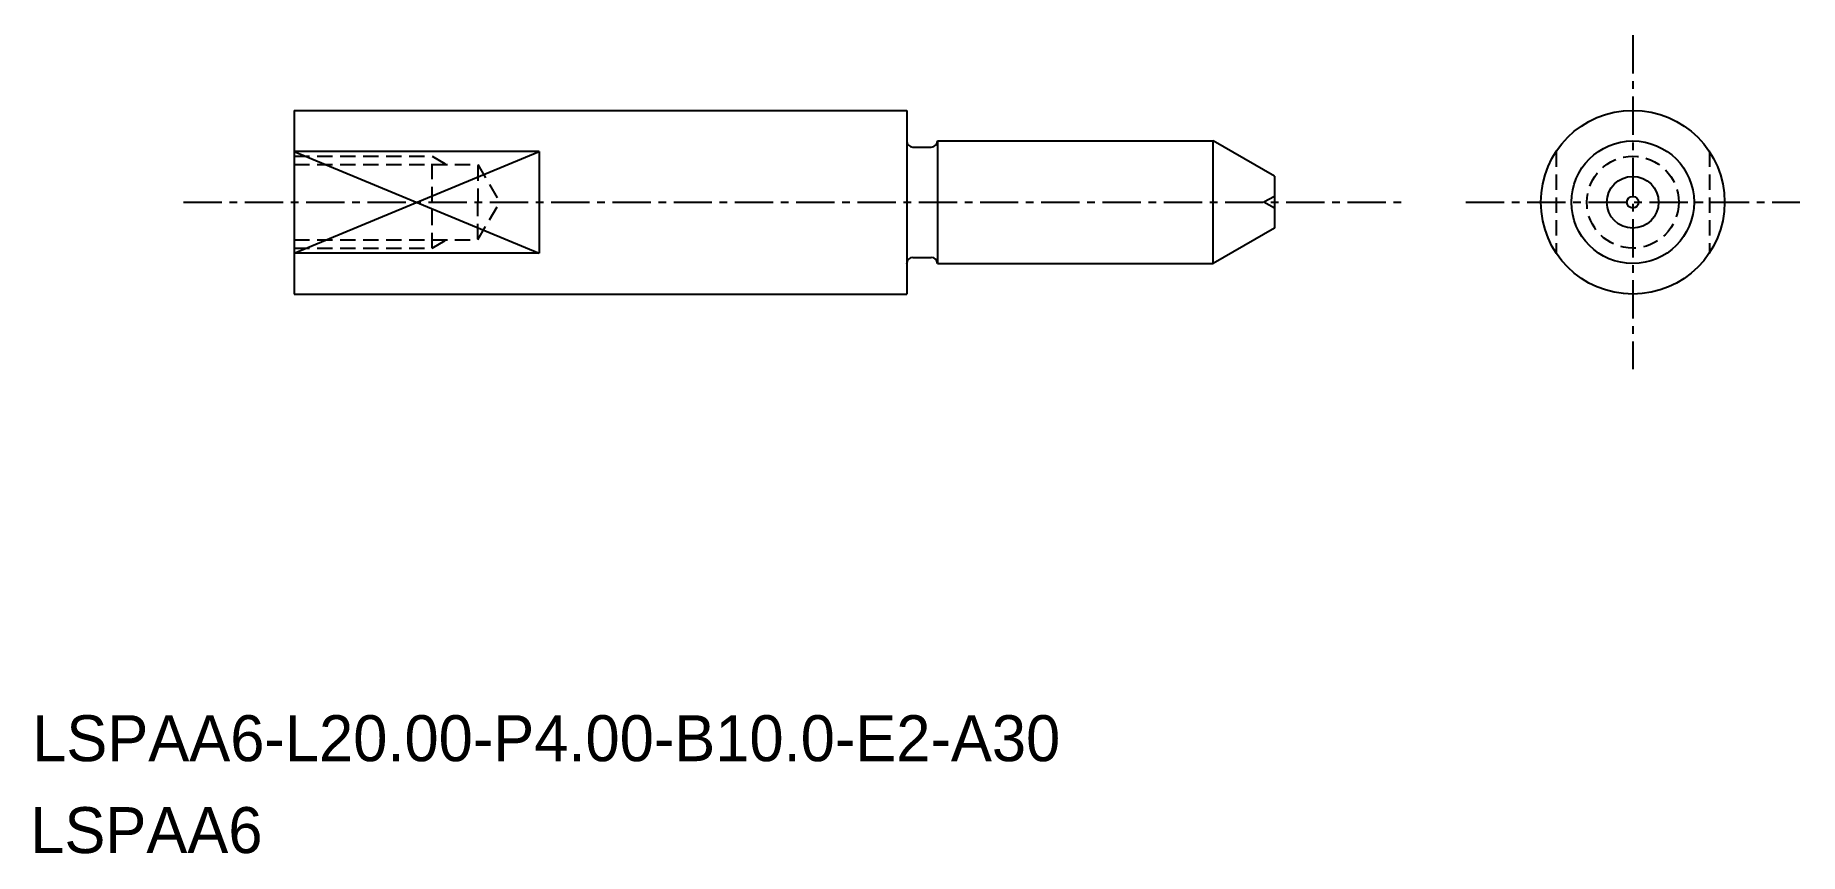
# Model space of a CAD drawing. Extents: x -1199.9 to -1142.3, y -450 to -423.2.
import ezdxf

# ---------------------------------------------------------------- set-up
doc = ezdxf.new("R2010")
doc.units = 0
doc.linetypes.add('CENTER', pattern=[2, 1.25, -0.25, 0.25, -0.25])
doc.linetypes.add('DASHED', pattern=[0.75, 0.5, -0.25])
doc.layers.get('0').update_dxf_attribs({"linetype": 'CONTINUOUS'})
doc.layers.add('CENTER', color=1, linetype='CENTER')

msp = doc.modelspace()

# ---------------------------------------------------------------- linework, layer by layer
at = {"color": 7, "linetype": 'CONTINUOUS'}
for p, q in [((-1191.42, -425.698), (-1171.42, -425.698)), ((-1171.42, -426.688), (-1171.42, -426.698)), ((-1170.42, -426.698), (-1161.42, -426.698)), ((-1170.42, -426.698), (-1170.42, -426.698)), ((-1171.22, -426.898), (-1170.62, -426.898)), ((-1171.42, -430.708), (-1171.42, -430.698)), ((-1171.22, -430.498), (-1170.62, -430.498)), ((-1170.42, -430.698), (-1170.42, -430.698)), ((-1170.42, -430.698), (-1161.42, -430.698)), ((-1191.42, -431.698), (-1171.42, -431.698))]:
    msp.add_line(p, q, dxfattribs=at)
for p, q in [((-1191.42, -425.698), (-1191.42, -431.698)), ((-1171.42, -425.698), (-1171.42, -431.698)), ((-1170.42, -426.698), (-1170.42, -430.698)), ((-1159.42, -427.852), (-1161.42, -426.698)), ((-1183.42, -427.039), (-1191.42, -427.039)), ((-1183.42, -427.039), (-1183.42, -430.356)), ((-1159.42, -429.543), (-1161.42, -430.698)), ((-1183.42, -430.356), (-1191.42, -430.356))]:
    msp.add_line(p, q)
at = {"linetype": 'CONTINUOUS'}
for p, q in [((-1161.42, -430.698), (-1161.42, -426.698)), ((-1159.42, -427.852), (-1159.42, -429.543))]:
    msp.add_line(p, q, dxfattribs=at)
at = {"color": 3}
for p, q in [((-1191.42, -430.356), (-1183.42, -427.039)), ((-1191.42, -427.039), (-1183.42, -430.356)), ((-1159.42, -428.506), (-1159.759, -428.698)), ((-1159.42, -428.89), (-1159.759, -428.698))]:
    msp.add_line(p, q, dxfattribs=at)
at = {"color": 3, "linetype": 'DASHED'}
for p, q in [((-1191.42, -427.198), (-1186.92, -427.198)), ((-1186.92, -427.198), (-1186.451, -427.468)), ((-1186.92, -430.198), (-1186.92, -427.198)), ((-1150.219, -427.039), (-1150.219, -430.356)), ((-1145.219, -427.039), (-1145.219, -430.356)), ((-1191.42, -427.468), (-1185.42, -427.468)), ((-1185.42, -427.468), (-1184.71, -428.698)), ((-1185.42, -427.498), (-1185.42, -428.698)), ((-1185.42, -429.927), (-1184.71, -428.698)), ((-1185.42, -429.898), (-1185.42, -428.698)), ((-1191.42, -429.927), (-1185.42, -429.927)), ((-1191.42, -430.198), (-1186.92, -430.198)), ((-1186.92, -430.198), (-1186.451, -429.927))]:
    msp.add_line(p, q, dxfattribs=at)
at = {"linetype": 'CONTINUOUS'}
msp.add_circle((-1147.719, -428.698), 3, dxfattribs=at)
for radius in [2, 0.845, 0.192]:
    msp.add_circle((-1147.719, -428.698), radius)
at = {"color": 3, "linetype": 'DASHED'}
msp.add_circle((-1147.719, -428.698), 1.5, dxfattribs=at)
at = {"color": 7, "linetype": 'CONTINUOUS'}
for centre, start, end in [((-1171.22, -426.698), 180, 270), ((-1170.62, -426.698), 270, 0), ((-1171.22, -430.698), 90, 180), ((-1170.62, -430.698), 0, 90)]:
    msp.add_arc(centre, 0.2, start, end, dxfattribs=at)
msp.add_point((-1191.42, -428.698), dxfattribs=at)
at = {"layer": 'CENTER', "color": 1, "linetype": 'CENTER'}
for p, q in [((-1147.719, -423.248), (-1147.719, -434.148)), ((-1195.03, -428.698), (-1155.03, -428.698)), ((-1153.169, -428.698), (-1142.269, -428.698))]:
    msp.add_line(p, q, dxfattribs=at)

# ---------------------------------------------------------------- texts
for s, p in [('LSPAA6-L20.00-P4.00-B10.0-E2-A30', (-1199.974, -446.947)), ('LSPAA6', (-1200.037, -449.947))]:
    msp.add_text(s, height=1.5).set_placement(p)

doc.saveas('drawing.dxf')
